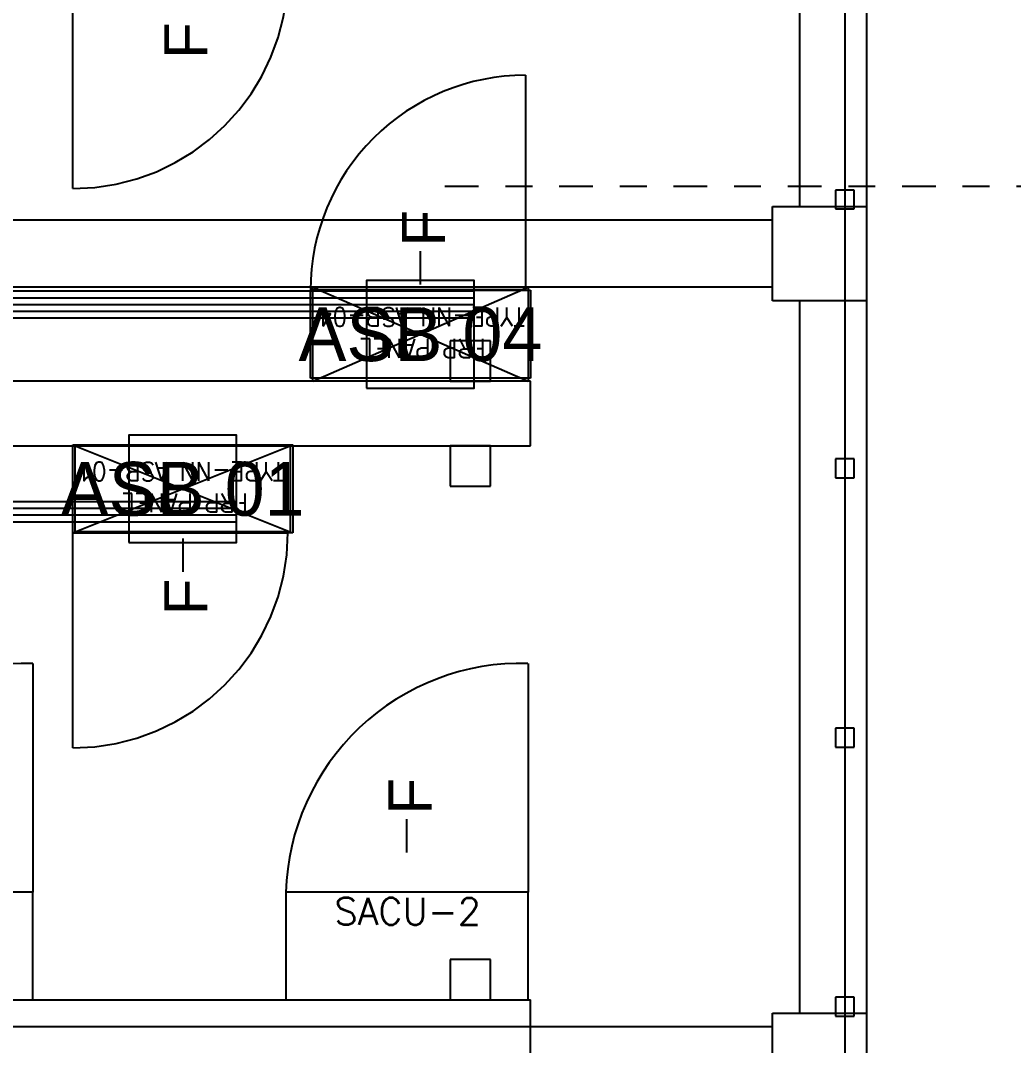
# Model space of a CAD drawing. Header units: metres. Extents: x 530603 to 531186, y 2673567 to 2673789.
# Drawn here: x 530888.313 to 530892.006, y 2673705.079 to 2673708.891 of the extents above; entities that cross this region are included whole.
import ezdxf
from ezdxf.enums import TextEntityAlignment as Align

# ---------------------------------------------------------------- set-up
doc = ezdxf.new("R2010")
doc.units = ezdxf.units.M
for name, pattern in [('CENTER', [2, 1.25, -0.25, 0.25, -0.25]), ('DASHED', [0.75, 0.5, -0.25]), ('HIDDEN', [0.375, 0.25, -0.125]), ('PHANTOM', [63.5, 31.75, -6.35, 6.35, -6.35, 6.35, -6.35])]:
    doc.linetypes.add(name, pattern=pattern)
for name, color, linetype in [('1', 5, 'Continuous'), ('IDT', 7, 'Continuous'), ('LT Cable(AG) INV to LT Panel BL-18', 2, 'Continuous')]:
    doc.layers.add(name, color=color, linetype=linetype)
doc.styles.add('Arial', font='arial.ttf')
doc.styles.add('RomanS', font='romans.shx')
doc.styles.get("Standard").update_dxf_attribs({"font": 'Adani Regular.ttf'})

# ---------------------------------------------------------------- blocks, each defined once
blk = doc.blocks.new('ASB')
at = {"layer": '1', "color": 5}
blk.add_lwpolyline([(-0.2, -0.2), (0.2, -0.2), (0.2, 0.2), (-0.2, 0.2)], close=True, dxfattribs=at)
at = {"layer": '1', "color": 7}
blk.add_attdef('ID', text='', height=0.2, dxfattribs=at).set_placement((0, 0), align=Align.MIDDLE_CENTER)
blk = doc.blocks.new('IDT')
at = {"layer": 'IDT', "color": 8, "linetype": 'PHANTOM', "ltscale": 0.25}
blk.add_line((25.6331, 9.1603), (25.6331, 16.0353), dxfattribs=at)
at = {"layer": 'IDT', "color": 8}
for p, q in [((25.552, 15.0601), (25.552, 15.4101)), ((25.902, 15.4101), (25.902, 15.0601)), ((25.902, 15.1101), (29.552, 15.1101)), ((25.902, 15.0601), (25.552, 15.0601)), ((25.552, 12.4101), (25.552, 15.0601)), ((25.5981, 15.0703), (25.5981, 15.0003)), ((25.6681, 15.0703), (25.5981, 15.0703)), ((25.6681, 15.0003), (25.6681, 15.0703)), ((25.802, 12.4101), (25.802, 15.0601)), ((25.5981, 15.0003), (25.6681, 15.0003)), ((32.6992, 15.0097), (26.802, 15.0097)), ((26.951, 15.0097), (26.951, 14.8597)), ((27.101, 15.0097), (26.951, 15.0097)), ((27.101, 14.8597), (27.101, 15.0097)), ((26.951, 14.8597), (27.101, 14.8597)), ((25.5981, 14.0703), (25.5981, 14.0003)), ((25.6681, 14.0703), (25.5981, 14.0703)), ((25.6681, 14.0003), (25.6681, 14.0703)), ((25.5981, 14.0003), (25.6681, 14.0003)), ((27.686, 13.2732), (28.504, 13.2732)), ((27.686, 12.9462), (27.686, 13.2732)), ((27.695, 12.9497), (27.695, 13.2697)), ((27.695, 13.2697), (28.495, 13.2697)), ((28.495, 13.2697), (27.695, 12.9497)), ((28.495, 12.9497), (27.695, 13.2697)), ((28.495, 13.2697), (28.495, 12.9497)), ((28.504, 13.2732), (28.504, 12.9462)), ((26.951, 13.0997), (26.951, 12.9497)), ((27.101, 13.0997), (26.951, 13.0997)), ((27.101, 12.9497), (27.101, 13.0997)), ((25.5981, 13.0685), (25.5981, 12.9985)), ((25.6681, 13.0685), (25.5981, 13.0685)), ((25.6681, 12.9985), (25.6681, 13.0685)), ((25.5981, 12.9985), (25.6681, 12.9985)), ((32.6992, 12.9497), (26.802, 12.9497)), ((26.951, 12.9497), (27.101, 12.9497)), ((28.504, 12.9462), (27.686, 12.9462)), ((28.495, 12.9497), (27.695, 12.9497)), ((26.802, 12.7097), (32.6992, 12.7097)), ((26.802, 12.6984), (27.62, 12.6984)), ((26.802, 12.3714), (26.802, 12.6984)), ((26.811, 12.3601), (26.811, 12.7097)), ((26.811, 12.7097), (27.611, 12.7097)), ((27.611, 12.7097), (26.811, 12.3601)), ((27.611, 12.3601), (26.811, 12.7097)), ((26.951, 12.7097), (26.951, 12.5597)), ((27.101, 12.7097), (26.951, 12.7097)), ((27.101, 12.5597), (27.101, 12.7097)), ((27.611, 12.7097), (27.611, 12.3601)), ((27.62, 12.6984), (27.62, 12.3714)), ((26.951, 12.5597), (27.101, 12.5597)), ((25.552, 12.0601), (25.552, 12.4101)), ((25.552, 12.4101), (25.902, 12.4101)), ((25.902, 12.4101), (25.902, 12.0601)), ((25.902, 12.3601), (29.552, 12.3601)), ((27.62, 12.3714), (26.802, 12.3714)), ((27.611, 12.3601), (26.811, 12.3601)), ((25.902, 12.1101), (29.552, 12.1101)), ((25.902, 12.0601), (25.552, 12.0601)), ((25.552, 9.4101), (25.552, 12.0601)), ((25.5981, 12.0685), (25.5981, 11.9985)), ((25.6681, 12.0685), (25.5981, 12.0685)), ((25.6681, 11.9985), (25.6681, 12.0685)), ((25.802, 9.4101), (25.802, 12.0601)), ((25.5981, 11.9985), (25.6681, 11.9985))]:
    blk.add_line(p, q, dxfattribs=at)
at = {"layer": 'IDT', "color": 8, "linetype": 'HIDDEN', "ltscale": 2.5}
for p, q in [((26.802, 15.2497), (26.802, 15.0097)), ((26.802, 12.9497), (26.802, 12.7097))]:
    blk.add_line(p, q, dxfattribs=at)
at = {"layer": 'IDT', "color": 7}
for p, q in [((27.711, 15.0097), (26.811, 15.0097)), ((26.811, 15.0097), (26.811, 14.6097)), ((27.711, 14.6097), (27.711, 15.0097)), ((29.552, 15.0097), (28.652, 15.0097)), ((28.652, 15.0097), (28.652, 14.6097)), ((26.811, 14.6097), (27.711, 14.6097)), ((28.652, 14.6097), (29.552, 14.6097)), ((27.261, 14.4621), (27.261, 14.4109)), ((27.261, 14.4109), (27.261, 14.3384)), ((28.095, 13.3458), (28.095, 13.4183)), ((28.095, 13.2947), (28.095, 13.3458)), ((27.686, 13.2732), (28.504, 13.2732)), ((27.686, 12.9462), (27.686, 13.2732)), ((28.504, 13.2732), (28.504, 12.9462)), ((28.504, 12.9462), (27.686, 12.9462)), ((26.802, 12.6984), (27.62, 12.6984)), ((26.802, 12.3714), (26.802, 12.6984)), ((27.62, 12.6984), (27.62, 12.3714)), ((27.62, 12.3714), (26.802, 12.3714)), ((27.211, 12.3497), (27.211, 12.2985)), ((27.211, 12.2985), (27.211, 12.226))]:
    blk.add_line(p, q, dxfattribs=at)
at = {"layer": 'IDT', "color": 8, "linetype": 'DASHED', "ltscale": 5}
for p, q in [((26.811, 13.7589), (26.811, 14.6097)), ((26.811, 14.6097), (27.711, 14.6097)), ((28.652, 13.7589), (28.652, 14.6097)), ((28.652, 14.6097), (29.552, 14.6097)), ((28.504, 14.0732), (28.504, 13.2732)), ((28.4602, 13.2732), (27.704, 13.2732)), ((28.504, 13.2732), (28.4602, 13.2732)), ((26.82, 11.5714), (26.82, 12.3714)), ((26.82, 12.3714), (26.8639, 12.3714)), ((26.8639, 12.3714), (27.62, 12.3714)), ((28.504, 11.9932), (28.504, 11.1932))]:
    blk.add_line(p, q, dxfattribs=at)
at = {"layer": 'IDT', "color": 8, "linetype": 'CENTER', "ltscale": 0.1}
blk.add_line((12.5447, 11.9854), (27.1642, 11.9854), dxfattribs=at)
at = {"layer": 'IDT', "color": 8, "linetype": 'DASHED', "ltscale": 5}
for centre, radius, start, end in [((26.8361, 14.6339), 0.8753, 268.3615, 358.4192), ((28.6771, 14.6339), 0.8753, 268.3615, 358.4192), ((28.504, 13.2732), 0.8, 90, 180), ((26.82, 12.3714), 0.8, 270, 0), ((28.504, 11.1932), 0.8, 90, 180)]:
    blk.add_arc(centre, radius, start, end, dxfattribs=at)
at = {"layer": 'IDT', "color": 7, "ltscale": 0.1, "style": 'RomanS'}
blk.add_text('SACU-2', height=0.1, rotation=180, dxfattribs=at).set_placement((27.5305, 14.7306))
at = {"layer": 'IDT', "color": 7, "style": 'Arial'}
for p in [(27.1698, 14.3212), (28.0038, 13.5801), (27.1198, 12.2089), (28.0038, 11.511)]:
    blk.add_text('F', height=0.16, rotation=270, dxfattribs=at).set_placement(p)
at = {"layer": 'IDT', "color": 7, "style": 'RomanS', "width": 0.9}
for s, p in [('FRP PANEL', (27.8518, 13.1269)), ('TYPE-NN ASB-01', (27.7167, 13.0102)), ('FRP PANEL', (26.9678, 12.5521)), ('TYPE-NN ASB-04', (26.8222, 12.4354))]:
    blk.add_text(s, height=0.07, dxfattribs=at).set_placement(p)

msp = doc.modelspace()

# ---------------------------------------------------------------- linework, layer by layer
at = {"layer": 'LT Cable(AG) INV to LT Panel BL-18'}
for points in [[(530890.0003, 2673707.8587), (530884.9924, 2673707.8587, -0.098115), (530884.6492, 2673707.9267), (530882.798, 2673708.6902, 0.098115), (530882.4548, 2673708.7582), (530875.9778, 2673708.7582, 0.414214), (530875.0778, 2673707.8582), (530875.0778, 2673678.3905, 0.013098), (530875.079, 2673678.3434), (530875.1365, 2673677.2463, -0.013098), (530875.1378, 2673677.1992), (530875.1378, 2673669.9247, -0.414214), (530874.2378, 2673669.0247), (530670.1056, 2673669.0247, -0.414214), (530669.2056, 2673669.9247), (530669.2056, 2673670.1898)], [(530890.0003, 2673707.8837), (530884.9924, 2673707.8837, -0.098115), (530884.6492, 2673707.9517), (530882.798, 2673708.7152, 0.098115), (530882.4548, 2673708.7832), (530875.9528, 2673708.7832, 0.414214), (530875.0528, 2673707.8832), (530875.0528, 2673678.3899, 0.013098), (530875.054, 2673678.3428), (530875.1115, 2673677.2456, -0.013098), (530875.1128, 2673677.1985), (530875.1128, 2673669.9497, -0.414214), (530874.2128, 2673669.0497), (530767.2816, 2673669.0497, -0.414214), (530766.3816, 2673669.9497), (530766.3816, 2673670.1898)], [(530890.0003, 2673707.8337), (530884.9924, 2673707.8337, -0.098115), (530884.6492, 2673707.9017), (530882.798, 2673708.6652, 0.098115), (530882.4548, 2673708.7332), (530876.0028, 2673708.7332, 0.414214), (530875.1028, 2673707.8332), (530875.1028, 2673678.3912, 0.013098), (530875.104, 2673678.3441), (530875.1615, 2673677.2469, -0.013098), (530875.1628, 2673677.1998), (530875.1628, 2673639.8997, -0.414214), (530874.2628, 2673638.9997), (530864.4576, 2673638.9997, -0.414214), (530863.5576, 2673639.8997), (530863.5576, 2673640.1898)], [(530890.0003, 2673707.7837), (530884.9924, 2673707.7837, -0.098115), (530884.6492, 2673707.8517), (530882.798, 2673708.6152, 0.098115), (530882.4548, 2673708.6832), (530876.0528, 2673708.6832, 0.414214), (530875.1528, 2673707.7832), (530875.1528, 2673678.3925, 0.013098), (530875.154, 2673678.3454), (530875.2115, 2673677.2483, -0.013098), (530875.2128, 2673677.2011), (530875.2128, 2673639.8497, -0.414214), (530874.3128, 2673638.9497), (530670.1056, 2673638.9497, -0.414214), (530669.2056, 2673639.8497), (530669.2056, 2673640.1898)], [(530890.0003, 2673707.8087), (530884.9924, 2673707.8087, -0.098115), (530884.6492, 2673707.8767), (530882.798, 2673708.6402, 0.098115), (530882.4548, 2673708.7082), (530876.0278, 2673708.7082, 0.414214), (530875.1278, 2673707.8082), (530875.1278, 2673678.3919, 0.013098), (530875.129, 2673678.3447), (530875.1865, 2673677.2476, -0.013098), (530875.1878, 2673677.2005), (530875.1878, 2673639.8747, -0.414214), (530874.2878, 2673638.9747), (530767.2816, 2673638.9747, -0.414214), (530766.3816, 2673639.8747), (530766.3816, 2673640.1898)]]:
    msp.add_lwpolyline(points, format="xyb", dxfattribs=at)
at = {"layer": 'LT Cable(AG) INV to LT Panel BL-18', "color": 5}
for points in [[(530889.1163, 2673707.1006), (530884.6752, 2673707.1006, 0.059176), (530884.4644, 2673707.0755), (530882.8986, 2673706.6983, -0.059176), (530882.6878, 2673706.6732), (530878.9903, 2673706.6732, 0.414214), (530878.0903, 2673705.7732), (530878.0903, 2673678.3874, 0.024603), (530878.0946, 2673678.299), (530878.1959, 2673677.2728, -0.024603), (530878.2003, 2673677.1844), (530878.2003, 2673639.9122, 0.414214), (530879.1003, 2673639.0122), (530924.065, 2673639.0122, 0.414214), (530924.965, 2673639.9122), (530924.965, 2673640.1898)], [(530889.1163, 2673707.0756), (530884.6752, 2673707.0756, 0.059176), (530884.4644, 2673707.0505), (530882.8986, 2673706.6733, -0.059176), (530882.6878, 2673706.6482), (530879.0153, 2673706.6482, 0.414214), (530878.1153, 2673705.7482), (530878.1153, 2673678.3886, 0.024603), (530878.1196, 2673678.3002), (530878.2209, 2673677.2741, -0.024603), (530878.2253, 2673677.1856), (530878.2253, 2673669.9372, 0.414214), (530879.1253, 2673669.0372), (531118.417, 2673669.0372, 0.414214), (531119.317, 2673669.9372), (531119.317, 2673670.1898)], [(530889.1163, 2673707.0506), (530884.6752, 2673707.0506, 0.059176), (530884.4644, 2673707.0255), (530882.8986, 2673706.6483, -0.059176), (530882.6878, 2673706.6232), (530879.0403, 2673706.6232, 0.414214), (530878.1403, 2673705.7232), (530878.1403, 2673678.3898, 0.024603), (530878.1446, 2673678.3014), (530878.2459, 2673677.2753, -0.024603), (530878.2503, 2673677.1869), (530878.2503, 2673669.9622, 0.414214), (530879.1503, 2673669.0622), (531021.241, 2673669.0622, 0.414214), (531022.141, 2673669.9622), (531022.141, 2673670.1898)], [(530889.1163, 2673707.0256), (530884.6752, 2673707.0256, 0.059176), (530884.4644, 2673707.0005), (530882.8986, 2673706.6233, -0.059176), (530882.6878, 2673706.5982), (530879.0653, 2673706.5982, 0.414214), (530878.1653, 2673705.6982), (530878.1653, 2673678.3911, 0.024603), (530878.1696, 2673678.3027), (530878.2709, 2673677.2765, -0.024603), (530878.2753, 2673677.1881), (530878.2753, 2673669.9872, 0.414214), (530879.1753, 2673669.0872), (530924.065, 2673669.0872, 0.414214), (530924.965, 2673669.9872), (530924.965, 2673670.1898)]]:
    msp.add_lwpolyline(points, format="xyb", dxfattribs=at)

# ---------------------------------------------------------------- block references
at = {"layer": '1'}
for p, values in [((530889.8003, 2673707.724), {'ID': 'ASB 04'}), ((530888.9163, 2673707.1492), {'ID': 'ASB 01'})]:
    msp.add_blockref('ASB', p, dxfattribs=at).add_auto_attribs(values)
at = {"layer": 'IDT', "color": 8, "rotation": 180}
msp.add_blockref('IDT', (530917.0113, 2673720.2589), dxfattribs=at)

doc.saveas('drawing.dxf')
